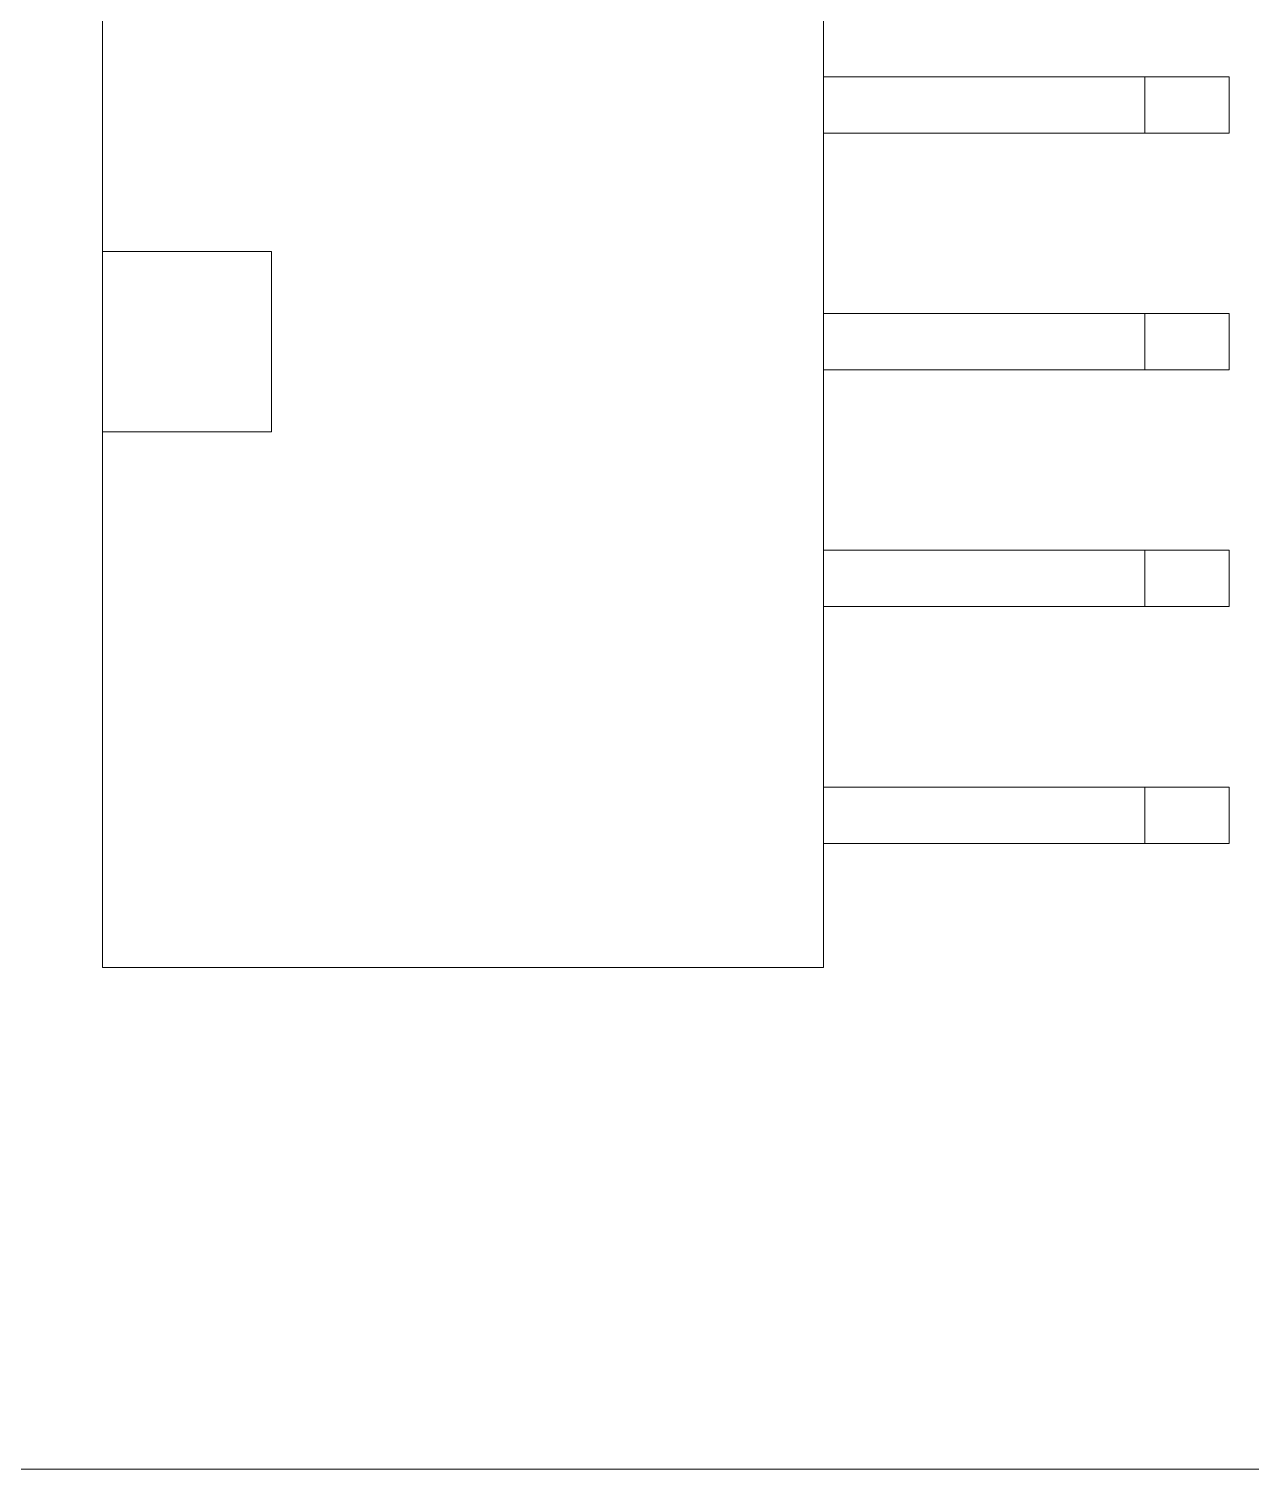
# Model space of a CAD drawing. Header units: millimetres. Extents: x 71 to 171, y 100 to 128.
# Drawn here: x 108.21 to 112.55, y 99.54 to 104.65 of the extents above; entities that cross this region are included whole.
import ezdxf

# ---------------------------------------------------------------- set-up
doc = ezdxf.new("R2010")
doc.units = ezdxf.units.MM

msp = doc.modelspace()

# ---------------------------------------------------------------- linework, layer by layer
at = {"color": 7, "linetype": 'Continuous', "lineweight": 15}
for p, q in [((108.4762, 105.7602), (108.4762, 103.8602)), ((111.0362, 101.3202), (111.0362, 105.7602)), ((112.1762, 104.4802), (111.0362, 104.4802)), ((112.1762, 104.2802), (112.1762, 104.4802)), ((112.4762, 104.4802), (112.1762, 104.4802)), ((112.4762, 104.2802), (112.4762, 104.4802)), ((112.1762, 104.2802), (111.0362, 104.2802)), ((112.4762, 104.2802), (112.1762, 104.2802)), ((108.4762, 103.8602), (108.4762, 103.2202)), ((109.0762, 103.8602), (108.4762, 103.8602)), ((109.0762, 103.2202), (109.0762, 103.8602)), ((112.1762, 103.6402), (111.0362, 103.6402)), ((112.1762, 103.4402), (112.1762, 103.6402)), ((112.4762, 103.6402), (112.1762, 103.6402)), ((112.4762, 103.4402), (112.4762, 103.6402)), ((112.1762, 103.4402), (111.0362, 103.4402)), ((112.4762, 103.4402), (112.1762, 103.4402)), ((108.4762, 103.2202), (109.0762, 103.2202)), ((108.4762, 103.2202), (108.4762, 101.3202)), ((112.1762, 102.8002), (111.0362, 102.8002)), ((112.1762, 102.6002), (112.1762, 102.8002)), ((112.4762, 102.8002), (112.1762, 102.8002)), ((112.4762, 102.6002), (112.4762, 102.8002)), ((112.1762, 102.6002), (111.0362, 102.6002)), ((112.4762, 102.6002), (112.1762, 102.6002)), ((112.1762, 101.9602), (111.0362, 101.9602)), ((112.1762, 101.7602), (112.1762, 101.9602)), ((112.4762, 101.9602), (112.1762, 101.9602)), ((112.4762, 101.7602), (112.4762, 101.9602)), ((112.1762, 101.7602), (111.0362, 101.7602)), ((112.4762, 101.7602), (112.1762, 101.7602)), ((108.4762, 101.3202), (111.0362, 101.3202)), ((70.7562, 99.5402), (170.7562, 99.5402))]:
    msp.add_line(p, q, dxfattribs=at)

doc.saveas('drawing.dxf')
